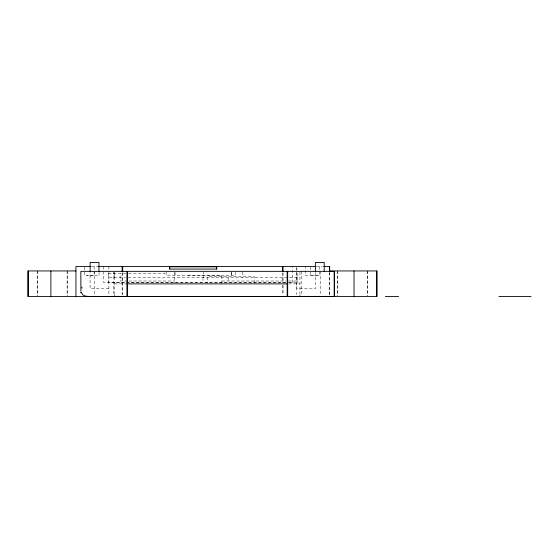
<?xml version="1.0" encoding="UTF-8"?>
<svg xmlns="http://www.w3.org/2000/svg" width="559" height="559" viewBox="0 0 559 559"><rect width="100%" height="100%" fill="white"/><g stroke="black" fill="none" stroke-linecap="round" stroke-linejoin="round"><path stroke-width="0.42" stroke-dasharray="2.79 2.1" d="M103.688 266.503L103.688 282.554L285.852 282.554M114.476 277.718L114.476 273.526M292.567 282.554L292.567 266.503M297.304 282.442L297.304 281.009M187.929 275.65L221.902 275.65L221.902 283.881M91.494 266.503L98.216 266.503M316.254 266.503L322.257 266.503M108.579 273.526L125.782 273.526M128.598 273.526L164.898 273.526L164.898 272.575M108.635 273.526L108.635 277.718L125.656 277.718M128.158 277.718L297.835 277.718L297.87 272.149M127.403 281.009L120.122 281.009L120.122 273.526M128.961 281.009L174.646 281.009M221.902 281.009L285.803 281.009M288.514 281.009L297.521 281.009L297.521 277.718M285.474 282.442L108.725 282.442L108.691 277.718M288.598 282.442L297.269 282.442M288.891 282.554L292.539 282.554M114.658 283.881L125.964 283.881M288.668 283.881L299.945 283.881M108.879 288.598L90.083 288.598L90.083 272.45M367.717 270.947L367.717 295.725M367.459 270.947L367.459 295.725M337.818 270.947L337.818 295.725M337.559 270.947L337.559 295.725M329.698 272.519L329.698 296.577M329.468 272.352L329.468 295.746M320.328 271.353L320.328 295.55M319.671 266.503L319.671 275.762L310.273 275.762L310.273 266.503M317.512 275.762L305.319 275.832L305.319 266.503M315.632 272.45L315.632 288.598L296.836 288.598L296.836 266.503M301.532 271.353L301.532 295.55M299.945 272.135L299.945 294.845M296.312 268.383L296.312 270.263M296.312 272.764L296.312 294.698M283.071 272.764L283.071 282.791M283.071 285.3L283.071 294.698M282.484 272.771L282.484 282.791M282.484 285.3L282.484 294.698M254.422 283.12L254.422 276.754L207.438 276.754L207.438 283.12M242.473 272.149L242.473 277.718M235.325 272.282L235.325 275.643L166.142 275.643L166.142 271.443M231.517 272.282L231.517 275.643M231.426 272.282L231.426 275.643M228.128 277.718L228.128 281.009M203.252 271.353L203.252 277.718M202.994 277.718L202.994 282.442M175.079 272.282L175.079 275.643M174.764 272.282L174.646 283.057M122.721 272.771L122.721 294.698M122.135 272.764L122.135 294.698M114.658 272.135L114.658 294.845M114.001 272.575L114.001 273.526M113.582 271.353L113.582 295.55M108.879 266.503L108.886 294.698M99.034 272.443L99.034 275.832L86.848 275.762M94.785 271.353L94.785 295.55M94.122 266.503L94.122 275.762L84.723 275.762L84.723 266.503M67.353 270.947L67.353 295.725M67.101 270.947L67.101 295.725M37.453 270.947L37.453 295.725M37.194 270.947L37.194 295.725"/><path stroke-width="0.84" d="M329.468 296.577L329.335 296.577M282.484 296.577L283.071 296.577M90.537 266.503L75.954 266.503L75.954 296.577M98.636 266.503L315.59 266.503M323.808 266.503L329.698 266.503L329.698 271.513M75.954 270.947L27.95 270.947L27.95 296.577L376.962 296.577L376.962 270.947L329.698 270.947M126.928 283.881L287.668 283.881M86.869 296.41L334.568 296.41L334.568 271.353L80.831 271.353L80.908 291.351M385.354 296.577L398.588 296.577M498.866 296.577L531.05 296.577M122.135 296.577L122.721 296.577M86.03 296.354L82.977 294.991L81.139 292.273M376.71 270.947L376.71 296.577M354.029 270.947L354.029 296.577M334.17 271.353L334.17 296.41M329.468 266.503L329.468 271.513M324.206 271.353L324.206 262.423L315.374 262.423L315.374 271.353M299.945 295.627L299.945 296.41M287.668 271.353L287.668 296.41M287.179 271.353L287.179 296.41M283.071 266.503L283.071 271.513M282.484 266.503L282.484 271.513M216.766 266.538L216.766 269.089L169.629 269.089L169.629 266.839L216.619 266.839L216.619 269.089M169.712 266.538L169.712 269.089M127.417 271.353L127.417 296.41M126.928 271.353L126.928 296.41M122.721 266.503L122.721 271.513M122.135 266.503L122.135 271.513M114.658 295.627L114.658 296.41M98.964 271.353L98.964 262.423L90.132 262.423L90.132 271.353M50.883 270.947L50.883 296.577M28.209 270.947L28.209 296.577M86.722 296.619A16.4 6.897 -45 0 1 86.282 296.577M87.043 296.179A16.4 6.666 -42.6 0 1 86.582 296.186A18.119 7.071 -39.6 0 1 86.177 296.186M86.275 296.57A18.126 7.26 -41.5 0 1 85.897 296.508M81.041 292.588A17.602 3.207 -76.3 0 1 80.58 292.776M81.942 288.199A17.602 2.215 -85.2 0 1 81.9 287.053"/></g></svg>
